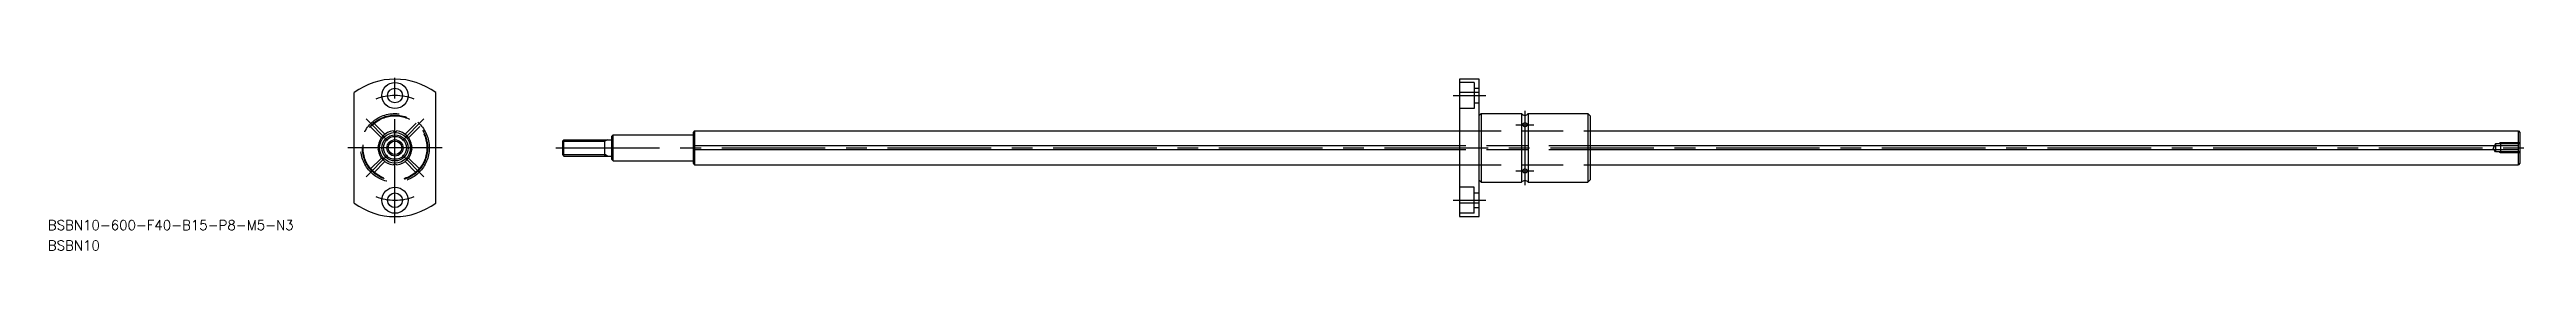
# Model space of a CAD drawing. Extents: x -106 to 653, y -31 to 23.
import ezdxf

# ---------------------------------------------------------------- set-up
doc = ezdxf.new("R2010")
doc.units = 0
doc.linetypes.add('CENTER', pattern=[50.8, 31.75, -6.35, 6.35, -6.35])
doc.linetypes.add('DASHED', pattern=[19.05, 12.7, -6.35])
doc.layers.get('0').update_dxf_attribs({"linetype": 'CONTINUOUS'})
doc.layers.add('CENTER', color=1, linetype='CENTER')
doc.styles.get("Standard").update_dxf_attribs({"font": 'txt.shx', "height": 3, "bigfont": 'bigfont.shx'})

# ---------------------------------------------------------------- blocks, each defined once
blk = doc.blocks.new('*U2')
at = {"color": 7, "linetype": 'CONTINUOUS'}
blk.add_text('BSBN10-600-F40-B15-P8-M5-N3', height=3, dxfattribs=at).set_placement((-106.41, -25.11))
blk = doc.blocks.new('*U3')
at = {"color": 7, "linetype": 'CONTINUOUS'}
blk.add_text('BSBN10', height=3, dxfattribs=at).set_placement((-106.41, -31.33))

msp = doc.modelspace()

# ---------------------------------------------------------------- linework, layer by layer
at = {"color": 7, "linetype": 'CONTINUOUS'}
for p, q in [((-12.5, -16.87), (-12.5, 16.87)), ((12.5, -16.87), (12.5, 16.87)), ((326.35, 21), (326.35, -21)), ((332.35, 21), (326.35, 21)), ((332.35, 16.87), (326.35, 16.87)), ((332.35, -21), (332.35, 21)), ((332.35, 9.9), (332.95, 10.5)), ((332.95, 10.5), (332.95, -10.5)), ((332.95, 10.5), (345.35, 10.5)), ((345.35, 10.5), (345.35, -10.5)), ((347.35, 10.5), (347.35, -10.5)), ((347.35, 10.5), (365.65, 10.5)), ((365.65, 10.5), (365.65, -10.5)), ((365.65, 10.5), (366.35, 9.8)), ((366.35, 9.8), (366.35, -9.8)), ((51.35, 2.07), (51.79, 2.5)), ((51.35, 2.07), (51.35, -2.07)), ((51.79, 2.5), (66.35, 2.5)), ((51.79, -2.5), (51.79, 2.5)), ((64.35, -2.5), (64.35, 2.5)), ((66.85, 4), (66.35, 3.5)), ((66.35, 3.5), (66.35, -3.5)), ((66.85, 4), (91.35, 4)), ((66.85, -4), (66.85, 4)), ((91.82, 5.16), (91.35, 4.7)), ((91.35, 4.7), (91.35, -4.7)), ((91.82, 5.16), (326.35, 5.16)), ((91.85, 5.16), (91.85, -5.16)), ((326.35, 0.6), (91.85, 0.6)), ((366.35, 5.16), (650.89, 5.16)), ((650.85, 0.6), (366.35, 0.6)), ((650.85, 5.16), (650.85, -5.16)), ((650.89, 5.16), (651.35, 4.7)), ((651.35, 4.7), (651.35, -4.7)), ((51.35, -2.07), (51.79, -2.5)), ((51.79, -2.5), (66.35, -2.5)), ((66.35, -3.5), (66.85, -4)), ((66.85, -4), (91.35, -4)), ((91.35, -4.7), (91.82, -5.16)), ((91.82, -5.16), (326.35, -5.16)), ((326.35, -0.6), (91.85, -0.6)), ((650.85, -0.6), (366.35, -0.6)), ((366.35, -5.16), (650.89, -5.16)), ((651.35, -4.7), (650.89, -5.16)), ((332.95, -10.5), (332.35, -9.9)), ((332.95, -10.5), (345.35, -10.5)), ((347.35, -10.5), (365.65, -10.5)), ((365.65, -10.5), (366.35, -9.8)), ((332.35, -16.87), (326.35, -16.87)), ((326.35, -21), (332.35, -21))]:
    msp.add_line(p, q, dxfattribs=at)
at = {"color": 3, "linetype": 'DASHED'}
for p, q in [((330.75, 20), (326.35, 20)), ((330.75, 20), (330.75, 12)), ((330.75, 18.25), (332.35, 18.25)), ((330.75, 12), (326.35, 12)), ((330.75, 13.75), (332.35, 13.75)), ((-4.17, 3.11), (-7.58, 6.52)), ((-3.11, 4.17), (-6.52, 7.58)), ((3.11, 4.17), (6.52, 7.58)), ((4.17, 3.11), (7.58, 6.52)), ((326.35, 5.16), (366.35, 5.16)), ((366.35, 0.6), (326.35, 0.6)), ((643.85, 1.23), (643.15, 0)), ((643.85, -1.23), (643.15, 0)), ((651.35, 1.23), (643.85, 1.23)), ((643.85, 1.23), (643.85, -1.23)), ((645.35, 1.5), (644.89, 1.23)), ((651.35, 1.5), (645.35, 1.5)), ((645.35, 1.5), (645.35, -1.5)), ((-4.17, -3.11), (-7.58, -6.52)), ((-3.11, -4.17), (-6.52, -7.58)), ((3.11, -4.17), (6.52, -7.58)), ((4.17, -3.11), (7.58, -6.52)), ((366.35, -0.6), (326.35, -0.6)), ((326.35, -5.16), (366.35, -5.16)), ((651.35, -1.23), (643.85, -1.23)), ((645.35, -1.5), (644.89, -1.23)), ((651.35, -1.5), (645.35, -1.5)), ((330.75, -12), (326.35, -12)), ((330.75, -20), (330.75, -12)), ((330.75, -13.75), (332.35, -13.75)), ((330.75, -20), (326.35, -20)), ((330.75, -18.25), (332.35, -18.25))]:
    msp.add_line(p, q, dxfattribs=at)
at = {"color": 3, "linetype": 'CONTINUOUS'}
for p, q in [((51.35, 2.07), (64.35, 2.07)), ((65.1, 2.5), (64.35, 2.07)), ((51.35, -2.07), (64.35, -2.07)), ((65.1, -2.5), (64.35, -2.07))]:
    msp.add_line(p, q, dxfattribs=at)
at = {"color": 7, "linetype": 'CONTINUOUS'}
for centre, radius in [((0, 16), 4), ((0, 16), 2.25), ((0, 0), 4.7), ((0, 0), 4), ((0, 0), 3.5), ((0, 0), 2.49), ((0, -16), 4), ((0, -16), 2.25)]:
    msp.add_circle(centre, radius, dxfattribs=at)
at = {"color": 3, "linetype": 'DASHED'}
for radius in [10.5, 10, 9.8]:
    msp.add_circle((0, 0), radius, dxfattribs=at)
at = {"color": 3, "linetype": 'CONTINUOUS'}
msp.add_circle((0, 0), 2.07, dxfattribs=at)
at = {"color": 7, "linetype": 'CONTINUOUS'}
for centre, radius, start, end in [((0, 0), 21, 53.47039, 126.52961), ((346.35, 11.25), 1.25, 216.8699, 323.1301), ((0, 0), 5.2, 96.67213, 173.32787), ((-6.19, 0), 1.19, 329.48856, 30.51144), ((0, 6.19), 1.19, 239.48856, 300.51144), ((0, 0), 5.2, 6.67213, 83.32787), ((6.19, 0), 1.19, 149.48856, 210.51144), ((346.09, 7.05), 0.49, 114.12209, 177.08548), ((346.19, 7.12), 0.583, 184.73215, 240.93282), ((346.35, 6.33), 1.25, 68.30725, 111.69275), ((346.35, 7.72), 1.2, 247.81173, 292.18827), ((346.52, 7.12), 0.583, 299.06718, 355.26785), ((346.62, 7.05), 0.49, 2.91452, 65.87791), ((0, 0), 5.2, 186.67213, 263.32787), ((0, -6.19), 1.19, 59.48856, 120.51144), ((0, 0), 5.2, 276.67213, 353.32787), ((346.19, -7.12), 0.583, 119.06718, 175.26785), ((346.09, -7.05), 0.49, 182.91452, 245.87791), ((346.35, -6.33), 1.25, 248.30725, 291.69275), ((346.35, -7.72), 1.2, 67.81173, 112.18827), ((346.52, -7.12), 0.583, 4.73215, 60.93282), ((346.62, -7.05), 0.49, 294.12209, 357.08548), ((346.35, -11.25), 1.25, 36.8699, 143.1301), ((0, 0), 21, 233.47039, 306.52961)]:
    msp.add_arc(centre, radius, start, end, dxfattribs=at)
at = {"layer": 'CENTER', "color": 1, "linetype": 'CENTER'}
for p, q in [((0, -23), (0, 23)), ((324.35, 16), (334.35, 16)), ((-2.26, 2.26), (-8.84, 8.84)), ((2.26, 2.26), (8.84, 8.84)), ((346.35, 11.34), (346.35, -11.39)), ((14.5, 0), (-14.5, 0)), ((49.35, 0), (653.35, 0)), ((343.61, 7.07), (349.1, 7.07)), ((-2.26, -2.26), (-8.84, -8.84)), ((2.26, -2.26), (8.84, -8.84)), ((343.61, -7.07), (349.1, -7.07)), ((324.35, -16), (334.35, -16))]:
    msp.add_line(p, q, dxfattribs=at)
for start, end in [(68.47652, 111.52348), (248.47652, 291.52348)]:
    msp.add_arc((0, 0), 16, start, end, dxfattribs=at)

# ---------------------------------------------------------------- block references
at = {"color": 7, "linetype": 'CONTINUOUS'}
for name in ['*U2', '*U3']:
    msp.add_blockref(name, (0, 0), dxfattribs=at)

doc.saveas('drawing.dxf')
